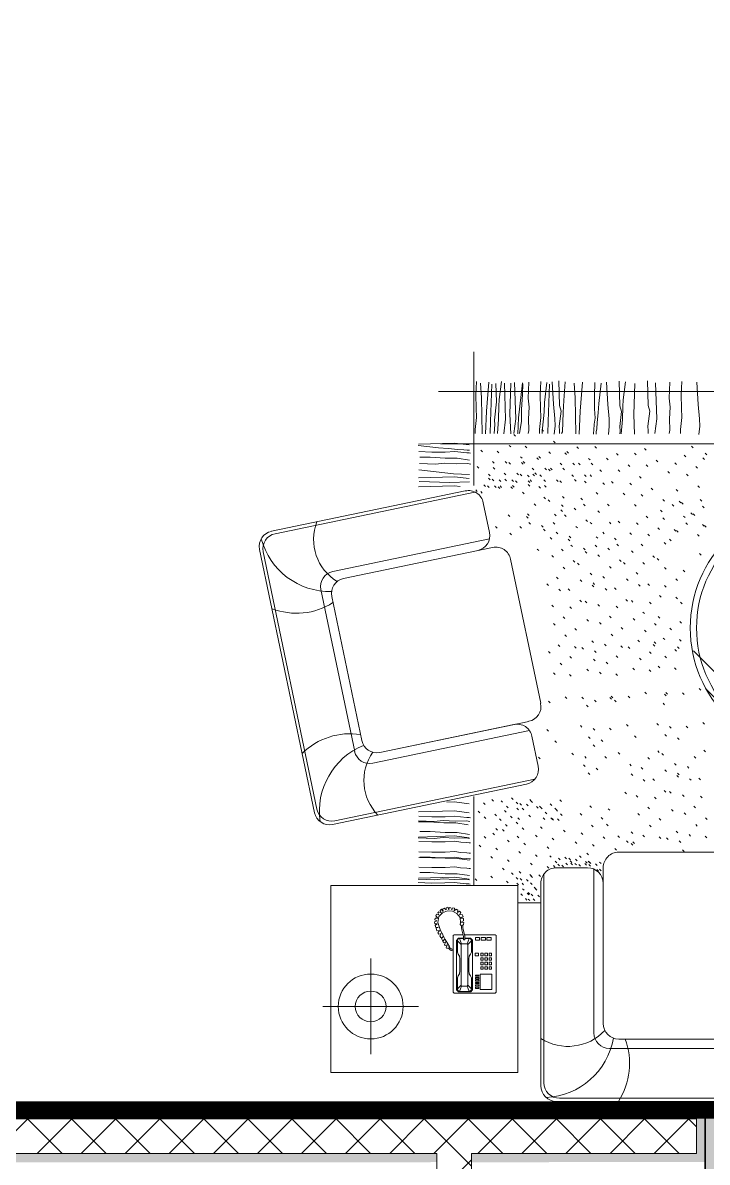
# Model space of a CAD drawing. Header units: metres. Extents: x -144 to 1000, y -717 to 29.
# Drawn here: x 747.38 to 749.357, y -557.414 to -554.123 of the extents above; entities that cross this region are included whole.
import ezdxf

# ---------------------------------------------------------------- set-up
doc = ezdxf.new("R2010")
doc.units = ezdxf.units.M
doc.linetypes.add('basculante modificado', pattern=[0.18, 0.1125, -0.0675])
doc.layers.get('0').update_dxf_attribs({"color": 1})
doc.layers.add('00-MEDICION', color=30, linetype='Continuous')
for name, color, linetype, lineweight in [('A-DETL', 1, 'Continuous', 9), ('A-WALL', 4, 'Continuous', 9), ('G-IMPT', 1, 'Continuous', 9), ('S-COLS', 7, 'Continuous', 9)]:
    doc.layers.add(name, color=color, linetype=linetype, lineweight=lineweight)
doc.layers.add('A-WALL-PATT', color=7, linetype='Continuous', lineweight=35, true_color=0x9c9c9c)

# ---------------------------------------------------------------- blocks, each defined once
blk = doc.blocks.new('JUEGO DE SALA 3 - SALA 3_dwg-332581-Nivel 13')
at = {"layer": 'G-IMPT'}
for p, q in [((-2243.0396, 508.0171), (-2243.0404, 507.6313)), ((-2244.3372, 507.9053), (-2242.9374, 507.9023)), ((-2243.2362, 507.7932), (-2243.241, 507.7884)), ((-2243.1551, 507.7787), (-2243.1599, 507.7739)), ((-2243.6682, 507.7461), (-2243.673, 507.7413)), ((-2243.5331, 507.7394), (-2243.5378, 507.7347)), ((-2243.3898, 507.7443), (-2243.3946, 507.7395)), ((-2243.3374, 507.7438), (-2243.3421, 507.739)), ((-2243.2697, 507.7599), (-2243.2744, 507.7551)), ((-2243.1886, 507.7454), (-2243.1933, 507.7406)), ((-2243.1424, 507.7474), (-2243.1464, 507.7434)), ((-2243.708, 507.726), (-2243.7128, 507.7213)), ((-2243.7017, 507.7128), (-2243.7065, 507.708)), ((-2243.6476, 507.7206), (-2243.6524, 507.7158)), ((-2243.5665, 507.7061), (-2243.5713, 507.7013)), ((-2243.5044, 507.7255), (-2243.5092, 507.7207)), ((-2243.4519, 507.725), (-2243.4567, 507.7202)), ((-2243.4233, 507.711), (-2243.4281, 507.7062)), ((-2243.3708, 507.7105), (-2243.3756, 507.7057)), ((-2243.3087, 507.7298), (-2243.3135, 507.7251)), ((-2243.3031, 507.7265), (-2243.3079, 507.7218)), ((-2243.2562, 507.7293), (-2243.261, 507.7245)), ((-2243.2276, 507.7153), (-2243.2324, 507.7106)), ((-2243.222, 507.712), (-2243.2268, 507.7073)), ((-2243.1751, 507.7148), (-2243.1799, 507.7101)), ((-2243.1074, 507.7309), (-2243.1122, 507.7261)), ((-2243.0605, 507.7337), (-2243.0653, 507.7289)), ((-2243.6811, 507.6873), (-2243.6859, 507.6825)), ((-2243.6206, 507.6983), (-2243.6253, 507.6935)), ((-2243.6, 507.6728), (-2243.6048, 507.668)), ((-2243.5379, 507.6921), (-2243.5427, 507.6874)), ((-2243.4854, 507.6916), (-2243.4902, 507.6869)), ((-2243.4568, 507.6776), (-2243.4616, 507.6729)), ((-2243.4043, 507.6771), (-2243.4091, 507.6724)), ((-2243.3786, 507.6969), (-2243.3834, 507.6921)), ((-2243.3422, 507.6965), (-2243.347, 507.6917)), ((-2243.3261, 507.6964), (-2243.3309, 507.6916)), ((-2243.2975, 507.6824), (-2243.3023, 507.6776)), ((-2243.2897, 507.696), (-2243.2945, 507.6912)), ((-2243.2611, 507.682), (-2243.2659, 507.6772)), ((-2243.2555, 507.6787), (-2243.2603, 507.6739)), ((-2243.245, 507.6819), (-2243.2498, 507.6771)), ((-2243.2086, 507.6815), (-2243.2134, 507.6767)), ((-2243.1829, 507.7012), (-2243.1877, 507.6965)), ((-2243.1774, 507.698), (-2243.1821, 507.6932)), ((-2243.1409, 507.6975), (-2243.1457, 507.6928)), ((-2243.1304, 507.7007), (-2243.1352, 507.696)), ((-2243.0962, 507.6835), (-2243.101, 507.6787)), ((-2243.094, 507.7003), (-2243.0988, 507.6956)), ((-2243.0493, 507.6862), (-2243.0541, 507.6815)), ((-2243.654, 507.6649), (-2243.6588, 507.6602)), ((-2243.5189, 507.6583), (-2243.5237, 507.6535)), ((-2243.4905, 507.6392), (-2243.4953, 507.6345)), ((-2243.4378, 507.6438), (-2243.4426, 507.639)), ((-2243.4125, 507.6403), (-2243.4173, 507.6355)), ((-2243.3757, 507.6631), (-2243.3804, 507.6584)), ((-2243.3598, 507.6448), (-2243.3646, 507.6401)), ((-2243.3596, 507.663), (-2243.3644, 507.6583)), ((-2243.331, 507.6491), (-2243.3358, 507.6443)), ((-2243.3232, 507.6626), (-2243.328, 507.6579)), ((-2243.289, 507.6454), (-2243.2938, 507.6406)), ((-2243.2785, 507.6486), (-2243.2833, 507.6438)), ((-2243.2421, 507.6481), (-2243.2469, 507.6434)), ((-2243.2311, 507.6623), (-2243.2359, 507.6575)), ((-2243.2164, 507.6679), (-2243.2212, 507.6631)), ((-2243.2108, 507.6646), (-2243.2156, 507.6599)), ((-2243.2025, 507.6483), (-2243.2072, 507.6435)), ((-2243.1969, 507.645), (-2243.2017, 507.6402)), ((-2243.1947, 507.6619), (-2243.1995, 507.6571)), ((-2243.1744, 507.6642), (-2243.1792, 507.6594)), ((-2243.1639, 507.6674), (-2243.1687, 507.6626)), ((-2243.1605, 507.6446), (-2243.1653, 507.6398)), ((-2243.15, 507.6478), (-2243.1548, 507.643)), ((-2243.1297, 507.6501), (-2243.1345, 507.6454)), ((-2243.1275, 507.667), (-2243.1323, 507.6622)), ((-2243.1136, 507.6474), (-2243.1184, 507.6426)), ((-2243.0933, 507.6497), (-2243.0981, 507.6449)), ((-2243.0828, 507.6529), (-2243.0876, 507.6481)), ((-2243.0823, 507.6639), (-2243.0871, 507.6591)), ((-2243.6875, 507.6316), (-2243.6923, 507.6268)), ((-2243.6244, 507.6211), (-2243.6292, 507.6163)), ((-2243.5524, 507.6249), (-2243.5572, 507.6202)), ((-2243.524, 507.6059), (-2243.5288, 507.6011)), ((-2243.4713, 507.6104), (-2243.4761, 507.6057)), ((-2243.3933, 507.6115), (-2243.3981, 507.6067)), ((-2243.2443, 507.6313), (-2243.2491, 507.6265)), ((-2243.2282, 507.6285), (-2243.2329, 507.6238)), ((-2243.1974, 507.6341), (-2243.2022, 507.6293)), ((-2243.1808, 507.6122), (-2243.1856, 507.6075)), ((-2243.1523, 507.6313), (-2243.1571, 507.6265)), ((-2243.1468, 507.628), (-2243.1515, 507.6232)), ((-2243.1158, 507.6305), (-2243.1206, 507.6258)), ((-2243.1103, 507.6276), (-2243.1151, 507.6228)), ((-2243.0999, 507.6308), (-2243.1046, 507.626)), ((-2243.0794, 507.6301), (-2243.0842, 507.6253)), ((-2243.0689, 507.6333), (-2243.0737, 507.6285)), ((-2243.0601, 507.6137), (-2243.0648, 507.609)), ((-2243.0457, 507.6188), (-2243.0503, 507.6142)), ((-2242.4664, 507.4909), (-2243.0431, 507.6124)), ((-2242.456, 507.4977), (-2243.0155, 507.6156)), ((-2243.7005, 507.5728), (-2243.7052, 507.568)), ((-2243.6938, 507.5924), (-2243.6986, 507.5876)), ((-2243.6399, 507.5838), (-2243.6447, 507.579)), ((-2243.6335, 507.5869), (-2243.6383, 507.5822)), ((-2243.6127, 507.5779), (-2243.6175, 507.5731)), ((-2243.5859, 507.5916), (-2243.5907, 507.5868)), ((-2243.5048, 507.5771), (-2243.5095, 507.5723)), ((-2243.4268, 507.5781), (-2243.4315, 507.5734)), ((-2243.3566, 507.5782), (-2243.3614, 507.5734)), ((-2243.3494, 507.5952), (-2243.3542, 507.5905)), ((-2243.2967, 507.5998), (-2243.3015, 507.595)), ((-2243.2933, 507.5756), (-2243.2981, 507.5708)), ((-2243.2551, 507.5905), (-2243.2599, 507.5857)), ((-2243.2427, 507.5979), (-2243.2474, 507.5932)), ((-2243.2143, 507.5789), (-2243.219, 507.5741)), ((-2243.0676, 507.5816), (-2243.0857, 507.4955)), ((-2243.6734, 507.5504), (-2243.6782, 507.5457)), ((-2243.667, 507.5536), (-2243.6718, 507.5488)), ((-2243.6462, 507.5445), (-2243.651, 507.5398)), ((-2243.5859, 507.5391), (-2243.5907, 507.5343)), ((-2243.5796, 507.5612), (-2243.5844, 507.5565)), ((-2243.5382, 507.5438), (-2243.543, 507.539)), ((-2243.3984, 507.5591), (-2243.4031, 507.5543)), ((-2243.3302, 507.5664), (-2243.335, 507.5617)), ((-2243.3018, 507.5474), (-2243.3066, 507.5426)), ((-2243.2916, 507.5618), (-2243.2964, 507.5571)), ((-2243.273, 507.5491), (-2243.2778, 507.5443)), ((-2243.195, 507.5501), (-2243.1998, 507.5453)), ((-2243.1923, 507.5419), (-2243.1971, 507.5372)), ((-2243.1396, 507.5465), (-2243.1444, 507.5417)), ((-2243.7069, 507.5171), (-2243.7116, 507.5123)), ((-2243.7005, 507.5202), (-2243.7053, 507.5155)), ((-2243.6528, 507.5249), (-2243.6576, 507.5202)), ((-2243.6194, 507.5058), (-2243.6241, 507.501)), ((-2243.5717, 507.5104), (-2243.5765, 507.5057)), ((-2243.5098, 507.5247), (-2243.5146, 507.52)), ((-2243.4571, 507.5293), (-2243.4619, 507.5245)), ((-2243.4318, 507.5258), (-2243.4366, 507.521)), ((-2243.3761, 507.5256), (-2243.3808, 507.5209)), ((-2243.3637, 507.5331), (-2243.3684, 507.5283)), ((-2243.3352, 507.514), (-2243.34, 507.5093)), ((-2243.2697, 507.5249), (-2243.2745, 507.5201)), ((-2243.2413, 507.5058), (-2243.2461, 507.5011)), ((-2243.2363, 507.5158), (-2243.2411, 507.511)), ((-2243.1995, 507.5249), (-2243.2043, 507.5201)), ((-2243.1731, 507.5131), (-2243.1779, 507.5084)), ((-2243.1029, 507.5132), (-2243.1077, 507.5084)), ((-2243.6863, 507.4916), (-2243.6911, 507.4868)), ((-2243.6258, 507.5026), (-2243.6305, 507.4978)), ((-2243.6052, 507.4771), (-2243.61, 507.4723)), ((-2243.5433, 507.4914), (-2243.5481, 507.4866)), ((-2243.4906, 507.4959), (-2243.4954, 507.4912)), ((-2243.4467, 507.4797), (-2243.4515, 507.4749)), ((-2243.4126, 507.497), (-2243.4174, 507.4922)), ((-2243.394, 507.4842), (-2243.3988, 507.4795)), ((-2243.316, 507.4853), (-2243.3208, 507.4805)), ((-2243.3133, 507.4771), (-2243.3181, 507.4723)), ((-2243.2781, 507.4967), (-2243.2829, 507.4919)), ((-2243.2606, 507.4816), (-2243.2654, 507.4769)), ((-2243.1447, 507.4941), (-2243.1495, 507.4893)), ((-2242.6331, 507.3822), (-2243.0858, 507.4776)), ((-2243.5904, 507.4682), (-2243.5952, 507.4634)), ((-2243.5241, 507.4626), (-2243.5289, 507.4578)), ((-2243.4957, 507.4436), (-2243.5005, 507.4388)), ((-2243.4539, 507.4626), (-2243.4587, 507.4579)), ((-2243.4275, 507.4509), (-2243.4323, 507.4461)), ((-2243.3907, 507.46), (-2243.3955, 507.4552)), ((-2243.3623, 507.441), (-2243.3671, 507.4362)), ((-2243.3573, 507.4509), (-2243.3621, 507.4462)), ((-2243.3205, 507.46), (-2243.3253, 507.4553)), ((-2243.2941, 507.4483), (-2243.2989, 507.4435)), ((-2243.2239, 507.4483), (-2243.2287, 507.4436)), ((-2243.0948, 507.4525), (-2242.6644, 507.3618)), ((-2242.589, 506.6958), (-2242.4324, 507.4388)), ((-2242.422, 507.4456), (-2242.5822, 506.6853)), ((-2243.6927, 507.4359), (-2243.6975, 507.4312)), ((-2243.57, 507.4218), (-2243.5748, 507.417)), ((-2243.5576, 507.4293), (-2243.5624, 507.4245)), ((-2243.5292, 507.4102), (-2243.534, 507.4055)), ((-2243.4734, 507.4101), (-2243.4782, 507.4053)), ((-2243.461, 507.4175), (-2243.4658, 507.4128)), ((-2243.3991, 507.4318), (-2243.4039, 507.4271)), ((-2243.34, 507.4075), (-2243.3448, 507.4027)), ((-2243.3276, 507.415), (-2243.3324, 507.4102)), ((-2243.2657, 507.4293), (-2243.2705, 507.4245)), ((-2243.1469, 507.4185), (-2243.2346, 507.0026)), ((-2243.6451, 507.3881), (-2243.6499, 507.3833)), ((-2243.5911, 507.3959), (-2243.5958, 507.3912)), ((-2243.51, 507.3814), (-2243.5147, 507.3767)), ((-2243.4326, 507.3985), (-2243.4374, 507.3937)), ((-2243.3765, 507.3788), (-2243.3813, 507.3741)), ((-2243.2992, 507.3959), (-2243.304, 507.3911)), ((-2243.6245, 507.3626), (-2243.6293, 507.3578)), ((-2243.5911, 507.3434), (-2243.5959, 507.3387)), ((-2243.5434, 507.3481), (-2243.5482, 507.3433)), ((-2243.5163, 507.3466), (-2243.521, 507.3419)), ((-2243.4815, 507.3624), (-2243.4863, 507.3576)), ((-2243.4134, 507.3697), (-2243.4182, 507.3649)), ((-2243.385, 507.3507), (-2243.3897, 507.3459)), ((-2243.3828, 507.3441), (-2243.3876, 507.3393)), ((-2243.3481, 507.3598), (-2243.3529, 507.355)), ((-2243.28, 507.3671), (-2243.2847, 507.3624)), ((-2243.2516, 507.3481), (-2243.2563, 507.3433)), ((-2243.6246, 507.3101), (-2243.6293, 507.3053)), ((-2243.5769, 507.3147), (-2243.5817, 507.31)), ((-2243.4469, 507.3364), (-2243.4516, 507.3316)), ((-2243.4197, 507.3349), (-2243.4245, 507.3302)), ((-2243.3134, 507.3338), (-2243.3182, 507.329)), ((-2243.2863, 507.3323), (-2243.291, 507.3276)), ((-2242.6977, 506.8625), (-2242.5992, 507.3301)), ((-2243.6379, 507.296), (-2243.6426, 507.2912)), ((-2243.5485, 507.2957), (-2243.5533, 507.2909)), ((-2243.4958, 507.3003), (-2243.5006, 507.2955)), ((-2243.4803, 507.303), (-2243.4851, 507.2983)), ((-2243.4519, 507.284), (-2243.4567, 507.2792)), ((-2243.3992, 507.2885), (-2243.404, 507.2838)), ((-2243.3624, 507.2977), (-2243.3672, 507.2929)), ((-2243.3469, 507.3004), (-2243.3517, 507.2957)), ((-2243.3185, 507.2814), (-2243.3233, 507.2766)), ((-2243.2658, 507.286), (-2243.2706, 507.2812)), ((-2243.5738, 507.2542), (-2243.5786, 507.2494)), ((-2243.5293, 507.2669), (-2243.5341, 507.2622)), ((-2243.5009, 507.2479), (-2243.5057, 507.2431)), ((-2243.4327, 507.2552), (-2243.4375, 507.2504)), ((-2243.3675, 507.2453), (-2243.3723, 507.2405)), ((-2243.2993, 507.2526), (-2243.3041, 507.2479)), ((-2243.6357, 507.2399), (-2243.6405, 507.2351)), ((-2243.6073, 507.2208), (-2243.6121, 507.2161)), ((-2243.5628, 507.2336), (-2243.5676, 507.2288)), ((-2243.5344, 507.2145), (-2243.5392, 507.2098)), ((-2243.4662, 507.2219), (-2243.471, 507.2171)), ((-2243.4043, 507.2362), (-2243.4091, 507.2314)), ((-2243.3328, 507.2193), (-2243.3376, 507.2145)), ((-2243.2709, 507.2336), (-2243.2757, 507.2288)), ((-2243.6351, 507.1874), (-2243.6399, 507.1826)), ((-2243.588, 507.192), (-2243.5928, 507.1873)), ((-2243.5622, 507.1811), (-2243.567, 507.1763)), ((-2243.5151, 507.1857), (-2243.5199, 507.181)), ((-2243.4378, 507.2028), (-2243.4426, 507.1981)), ((-2243.3817, 507.1832), (-2243.3865, 507.1784)), ((-2243.3044, 507.2002), (-2243.3092, 507.1955)), ((-2243.6752, 507.1549), (-2243.9682, 506.8631)), ((-2243.6297, 507.1669), (-2243.6345, 507.1621)), ((-2243.6215, 507.1587), (-2243.6263, 507.1539)), ((-2243.5596, 507.173), (-2243.5644, 507.1682)), ((-2243.5486, 507.1524), (-2243.5534, 507.1476)), ((-2243.4867, 507.1667), (-2243.4915, 507.1619)), ((-2243.4656, 507.1694), (-2243.4704, 507.1646)), ((-2243.4186, 507.174), (-2243.4233, 507.1693)), ((-2243.3902, 507.155), (-2243.3949, 507.1502)), ((-2243.3533, 507.1641), (-2243.3581, 507.1594)), ((-2243.3322, 507.1668), (-2243.337, 507.162)), ((-2243.2852, 507.1714), (-2243.2899, 507.1667)), ((-2243.2568, 507.1524), (-2243.2615, 507.1476)), ((-2243.5931, 507.1396), (-2243.5979, 507.1349)), ((-2243.5739, 507.1109), (-2243.5787, 507.1061)), ((-2243.5202, 507.1334), (-2243.525, 507.1286)), ((-2243.452, 507.1407), (-2243.4568, 507.1359)), ((-2243.4236, 507.1216), (-2243.4284, 507.1169)), ((-2243.3868, 507.1308), (-2243.3916, 507.126)), ((-2243.3186, 507.1381), (-2243.3234, 507.1333)), ((-2243.2902, 507.1191), (-2243.295, 507.1143)), ((-2243.621, 507.1062), (-2243.6257, 507.1014)), ((-2243.5481, 507.0999), (-2243.5528, 507.0952)), ((-2243.501, 507.1046), (-2243.5058, 507.0998)), ((-2243.4515, 507.0882), (-2243.4563, 507.0834)), ((-2243.4044, 507.0929), (-2243.4092, 507.0881)), ((-2243.3676, 507.102), (-2243.3724, 507.0972)), ((-2243.3181, 507.0856), (-2243.3229, 507.0809)), ((-2243.271, 507.0903), (-2243.2758, 507.0855)), ((-2243.713, 507.0437), (-2243.8537, 506.9036)), ((-2243.6925, 507.0463), (-2243.6973, 507.0416)), ((-2243.6445, 507.0339), (-2243.6493, 507.0292)), ((-2243.596, 507.0346), (-2243.6007, 507.0299)), ((-2243.592, 507.0299), (-2243.5968, 507.0252)), ((-2243.5349, 507.0358), (-2243.5397, 507.0311)), ((-2243.4869, 507.0234), (-2243.4916, 507.0186)), ((-2243.4482, 507.012), (-2243.453, 507.0072)), ((-2243.4383, 507.0241), (-2243.4431, 507.0193)), ((-2243.4344, 507.0194), (-2243.4391, 507.0147)), ((-2243.3903, 507.0117), (-2243.3951, 507.0069)), ((-2243.3534, 507.0208), (-2243.3582, 507.0161)), ((-2243.3049, 507.0215), (-2243.3097, 507.0168)), ((-2243.5879, 507.0041), (-2243.5927, 506.9993)), ((-2243.3671, 506.9975), (-2243.3718, 506.9928)), ((-2243.2569, 507.0091), (-2243.2616, 507.0043)), ((-2243.7035, 506.9481), (-2243.7083, 506.9433)), ((-2243.5701, 506.9455), (-2243.5749, 506.9407)), ((-2243.6548, 506.9374), (-2243.6596, 506.9326)), ((-2243.6069, 506.9364), (-2243.6117, 506.9316)), ((-2243.5936, 506.9129), (-2243.5984, 506.9081)), ((-2243.4827, 506.9415), (-2243.4874, 506.9368)), ((-2243.434, 506.9308), (-2243.4388, 506.9261)), ((-2243.3861, 506.9298), (-2243.3909, 506.925)), ((-2243.3493, 506.9389), (-2243.354, 506.9342)), ((-2243.2527, 506.9272), (-2243.2575, 506.9225)), ((-2242.7498, 506.8286), (-2243.2024, 506.924)), ((-2243.1594, 506.9418), (-2243.1594, 506.9419)), ((-2243.6304, 506.9037), (-2243.6352, 506.899)), ((-2243.5062, 506.9089), (-2243.511, 506.9041)), ((-2243.4096, 506.8972), (-2243.4144, 506.8924)), ((-2243.3864, 506.883), (-2243.3912, 506.8782)), ((-2243.3728, 506.9063), (-2243.3776, 506.9015)), ((-2243.2762, 506.8946), (-2243.281, 506.8898)), ((-2243.2278, 506.8214), (-2243.2097, 506.9075)), ((-2243.7062, 506.8686), (-2243.711, 506.8638)), ((-2243.6778, 506.8495), (-2243.6826, 506.8447)), ((-2243.5852, 506.8585), (-2243.59, 506.8537)), ((-2243.5728, 506.866), (-2243.5776, 506.8612)), ((-2243.5444, 506.8469), (-2243.5492, 506.8422)), ((-2243.4586, 506.8611), (-2243.4633, 506.8563)), ((-2243.4199, 506.8497), (-2243.4247, 506.8449)), ((-2243.362, 506.8493), (-2243.3668, 506.8446)), ((-2243.3252, 506.8585), (-2243.3299, 506.8537)), ((-2243.2286, 506.8468), (-2243.2334, 506.842)), ((-2243.6586, 506.8207), (-2243.6633, 506.816)), ((-2243.6217, 506.8298), (-2243.6265, 506.8251)), ((-2243.5252, 506.8181), (-2243.5299, 506.8134)), ((-2243.492, 506.8277), (-2243.4968, 506.823)), ((-2243.3955, 506.816), (-2243.4002, 506.8112)), ((-2243.3586, 506.8251), (-2243.3634, 506.8204)), ((-2243.692, 506.7874), (-2243.6968, 506.7826)), ((-2243.6649, 506.7859), (-2243.6696, 506.7812)), ((-2243.6302, 506.8017), (-2243.6349, 506.7969)), ((-2243.628, 506.7951), (-2243.6328, 506.7903)), ((-2243.5933, 506.8108), (-2243.5981, 506.806)), ((-2243.5586, 506.7848), (-2243.5634, 506.78)), ((-2243.5315, 506.7833), (-2243.5362, 506.7786)), ((-2243.4968, 506.7991), (-2243.5015, 506.7943)), ((-2243.3722, 506.8018), (-2243.377, 506.7971)), ((-2242.6411, 506.6618), (-2243.2178, 506.7834)), ((-2243.6076, 506.7487), (-2243.6124, 506.7439)), ((-2243.5921, 506.7515), (-2243.5969, 506.7467)), ((-2242.6343, 506.6514), (-2243.1938, 506.7693)), ((-2243.6971, 506.735), (-2243.7019, 506.7302)), ((-2243.6444, 506.7395), (-2243.6492, 506.7348)), ((-2243.5637, 506.7324), (-2243.5685, 506.7276)), ((-2243.511, 506.737), (-2243.5158, 506.7322)), ((-2243.4779, 506.7465), (-2243.4827, 506.7418)), ((-2243.2903, 506.724), (-2243.2951, 506.7193)), ((-2243.2064, 506.7212), (-2243.2112, 506.7165)), ((-2243.2035, 506.7249), (-2243.2082, 506.7201)), ((-2243.1642, 506.7165), (-2243.169, 506.7118)), ((-2243.1508, 506.7295), (-2243.1556, 506.7248)), ((-2243.1211, 506.7208), (-2243.1248, 506.7172)), ((-2243.094, 506.7247), (-2243.0988, 506.72)), ((-2243.0697, 506.715), (-2243.0745, 506.7103)), ((-2243.0423, 506.7332), (-2243.0428, 506.4761)), ((-2243.6779, 506.7062), (-2243.6827, 506.7014)), ((-2243.6495, 506.6872), (-2243.6543, 506.6824)), ((-2243.6127, 506.6963), (-2243.6175, 506.6915)), ((-2243.5445, 506.7036), (-2243.5493, 506.6989)), ((-2243.5161, 506.6846), (-2243.5209, 506.6798)), ((-2243.4303, 506.6987), (-2243.4351, 506.694)), ((-2243.3769, 506.7068), (-2243.3817, 506.702)), ((-2243.3492, 506.6842), (-2243.3539, 506.6795)), ((-2243.293, 506.6831), (-2243.2978, 506.6783)), ((-2243.2796, 506.6961), (-2243.2843, 506.6913)), ((-2243.2758, 506.6998), (-2243.2806, 506.695)), ((-2243.2624, 506.7128), (-2243.2672, 506.708)), ((-2243.2479, 506.6886), (-2243.2527, 506.6838)), ((-2243.2346, 506.7031), (-2243.2394, 506.6983)), ((-2243.2316, 506.7052), (-2243.2364, 506.7004)), ((-2243.2235, 506.7045), (-2243.2283, 506.6998)), ((-2243.1946, 506.711), (-2243.1994, 506.7062)), ((-2243.1814, 506.6998), (-2243.1862, 506.6951)), ((-2243.1755, 506.7136), (-2243.1803, 506.7088)), ((-2243.1667, 506.6997), (-2243.1715, 506.695)), ((-2243.1363, 506.7053), (-2243.1411, 506.7005)), ((-2243.1311, 506.6929), (-2243.1359, 506.6882)), ((-2243.1032, 506.6817), (-2243.108, 506.6769)), ((-2243.0552, 506.6908), (-2243.06, 506.686)), ((-2243.7114, 506.6729), (-2243.7162, 506.6681)), ((-2243.683, 506.6538), (-2243.6878, 506.6491)), ((-2243.578, 506.6703), (-2243.5828, 506.6655)), ((-2243.5496, 506.6512), (-2243.5544, 506.6465)), ((-2243.4251, 506.654), (-2243.4299, 506.6492)), ((-2243.4104, 506.6735), (-2243.4152, 506.6687)), ((-2243.3826, 506.6509), (-2243.3874, 506.6461)), ((-2243.2842, 506.6692), (-2243.2889, 506.6644)), ((-2243.2681, 506.6697), (-2243.2728, 506.665)), ((-2243.2651, 506.6719), (-2243.2698, 506.6671)), ((-2243.2426, 506.672), (-2243.2474, 506.6672)), ((-2243.2014, 506.6795), (-2243.2062, 506.6747)), ((-2243.1698, 506.6719), (-2243.1746, 506.6672)), ((-2243.1646, 506.6596), (-2243.1694, 506.6548)), ((-2243.1483, 506.6762), (-2243.153, 506.6715)), ((-2243.1338, 506.652), (-2243.1385, 506.6472)), ((-2243.1166, 506.6687), (-2243.1214, 506.6639)), ((-2243.0724, 506.6741), (-2243.0771, 506.6693)), ((-2243.7108, 506.6204), (-2243.7156, 506.6156)), ((-2243.6638, 506.625), (-2243.6685, 506.6203)), ((-2243.6269, 506.6342), (-2243.6317, 506.6294)), ((-2243.5774, 506.6178), (-2243.5822, 506.613)), ((-2243.5303, 506.6225), (-2243.5351, 506.6177)), ((-2243.4972, 506.632), (-2243.502, 506.6273)), ((-2243.4586, 506.6206), (-2243.4633, 506.6159)), ((-2243.4161, 506.6175), (-2243.4209, 506.6128)), ((-2243.352, 506.6288), (-2243.3568, 506.624)), ((-2243.3015, 506.6364), (-2243.3063, 506.6316)), ((-2243.2349, 506.6461), (-2243.2397, 506.6414)), ((-2243.2204, 506.6219), (-2243.2252, 506.6171)), ((-2243.1817, 506.6429), (-2243.1865, 506.6381)), ((-2243.1672, 506.6187), (-2243.172, 506.6139)), ((-2243.1249, 506.6381), (-2243.1297, 506.6333)), ((-2243.1058, 506.6407), (-2243.1106, 506.636)), ((-2243.097, 506.6269), (-2243.1018, 506.6221)), ((-2243.0727, 506.6172), (-2243.0775, 506.6124)), ((-2243.6353, 506.606), (-2243.6401, 506.6012)), ((-2243.5985, 506.6151), (-2243.6033, 506.6104)), ((-2243.5019, 506.6034), (-2243.5067, 506.5986)), ((-2243.4968, 506.5984), (-2243.5016, 506.5937)), ((-2243.483, 506.6058), (-2243.4878, 506.6011)), ((-2243.4496, 506.5842), (-2243.4544, 506.5794)), ((-2243.3855, 506.5954), (-2243.3903, 506.5907)), ((-2243.335, 506.6031), (-2243.3398, 506.5983)), ((-2243.2684, 506.6128), (-2243.2732, 506.608)), ((-2243.2539, 506.5886), (-2243.2587, 506.5838)), ((-2243.1873, 506.5983), (-2243.1921, 506.5936)), ((-2243.1393, 506.6074), (-2243.1441, 506.6026)), ((-2243.1062, 506.5838), (-2243.111, 506.5791)), ((-2243.0582, 506.5929), (-2243.063, 506.5882)), ((-2243.884, 506.5742), (-2243.461, 506.5733)), ((-2243.6453, 506.5799), (-2243.6501, 506.5751)), ((-2243.3685, 506.5697), (-2243.3733, 506.565)), ((-2243.3474, 506.5627), (-2243.3522, 506.5579)), ((-2243.3357, 506.5525), (-2243.3405, 506.5477)), ((-2243.3166, 506.5551), (-2243.3214, 506.5503)), ((-2243.3053, 506.558), (-2243.3101, 506.5533)), ((-2243.2874, 506.5552), (-2243.2922, 506.5505)), ((-2243.2622, 506.5622), (-2243.2658, 506.5586)), ((-2243.2208, 506.565), (-2243.2256, 506.5602)), ((-2243.1728, 506.5741), (-2243.1776, 506.5693)), ((-2243.1397, 506.5505), (-2243.1445, 506.5457)), ((-2243.0917, 506.5596), (-2243.0965, 506.5548)), ((-2243.4057, 506.5446), (-2243.4105, 506.5399)), ((-2243.4054, 506.5237), (-2243.4102, 506.519)), ((-2243.3974, 506.523), (-2243.4022, 506.5183)), ((-2243.394, 506.5389), (-2243.3988, 506.5341)), ((-2243.3901, 506.0512), (-2243.3891, 506.5244)), ((-2243.3756, 506.5446), (-2243.3804, 506.5398)), ((-2243.3749, 506.537), (-2243.3796, 506.5323)), ((-2243.3726, 506.5467), (-2243.3774, 506.5419)), ((-2243.2811, 506.5279), (-2243.3711, 506.5281)), ((-2243.3646, 506.546), (-2243.3694, 506.5412)), ((-2243.3635, 506.54), (-2243.3683, 506.5352)), ((-2243.3457, 506.5372), (-2243.3504, 506.5324)), ((-2243.3346, 506.5406), (-2243.3394, 506.5359)), ((-2243.3224, 506.5413), (-2243.3272, 506.5366)), ((-2243.3208, 506.5481), (-2243.3256, 506.5433)), ((-2243.3078, 506.5412), (-2243.3126, 506.5364)), ((-2243.2966, 506.5357), (-2243.3014, 506.5309)), ((-2243.2853, 506.5386), (-2243.2901, 506.5338)), ((-2243.2774, 506.5468), (-2243.2821, 506.542)), ((-2243.2722, 506.5344), (-2243.2769, 506.5297)), ((-2243.2543, 506.5316), (-2243.259, 506.5269)), ((-2243.2063, 506.5407), (-2243.2111, 506.536)), ((-2243.1732, 506.5171), (-2243.1779, 506.5124)), ((-2243.1252, 506.5262), (-2243.13, 506.5215)), ((-2243.2464, 505.9068), (-2243.2451, 506.5098)), ((-2243.2306, 506.5074), (-2243.2354, 506.5026)), ((-2243.2068, 506.5042), (-2243.2116, 506.4994)), ((-2243.2039, 506.5079), (-2243.2087, 506.5031)), ((-2243.1951, 506.494), (-2243.1999, 506.4892)), ((-2243.176, 506.4966), (-2243.1808, 506.4918)), ((-2243.1647, 506.4995), (-2243.1695, 506.4948)), ((-2243.1513, 506.5125), (-2243.1561, 506.5078)), ((-2243.1368, 506.4883), (-2243.1416, 506.4835)), ((-2243.092, 506.5026), (-2243.0968, 506.4979)), ((-2243.0469, 506.495), (-2243.0517, 506.4902)), ((-2243.2374, 505.8978), (-2243.2362, 506.4828)), ((-2243.2203, 506.4679), (-2243.225, 506.4631)), ((-2243.2174, 506.4715), (-2243.2221, 506.4667)), ((-2243.2083, 506.4512), (-2243.213, 506.4464)), ((-2243.2066, 506.4838), (-2243.2114, 506.479)), ((-2243.2, 506.4566), (-2243.2048, 506.4518)), ((-2243.1969, 506.4541), (-2243.2017, 506.4494)), ((-2243.1835, 506.4671), (-2243.1883, 506.4624)), ((-2243.1818, 506.4828), (-2243.1866, 506.4781)), ((-2243.1781, 506.452), (-2243.1829, 506.4472)), ((-2243.1672, 506.4827), (-2243.172, 506.4779)), ((-2243.2363, 506.426), (-2243.1698, 506.4259)), ((-2243.2273, 506.4486), (-2243.2321, 506.4438)), ((-2243.2141, 506.4374), (-2243.2189, 506.4327)), ((-2243.1994, 506.4373), (-2243.2042, 506.4326)), ((-2243.1915, 506.439), (-2243.1963, 506.4342)), ((-2243.0131, 506.323), (-2243.0015, 506.3229)), ((-2242.7459, 505.9879), (-2242.7453, 506.2642)), ((-2243.0303, 506.17), (-2243.0019, 506.17)), ((-2242.9959, 506.1771), (-2243.0066, 506.1878)), ((-2242.8837, 506.1263), (-2242.6075, 506.1257)), ((-2244.9292, 506.0094), (-2243.4352, 506.0062)), ((-2245.0735, 505.8658), (-2243.2915, 505.8619)), ((-2245.0825, 505.8568), (-2243.2825, 505.8529))]:
    blk.add_line(p, q, dxfattribs=at)
at = {"layer": 'G-IMPT', "flags": 128}
for points in [[(-2243.6402, 507.9326), (-2243.6386, 507.8949), (-2243.6391, 507.8563), (-2243.6409, 507.8288), (-2243.6384, 507.8119), (-2243.6372, 507.7941), (-2243.6367, 507.7869), (-2243.6363, 507.783)], [(-2243.5411, 507.9347), (-2243.543, 507.8636), (-2243.5477, 507.8475), (-2243.5427, 507.8038), (-2243.5436, 507.7907), (-2243.5432, 507.7827)], [(-2243.4597, 507.9335), (-2243.4616, 507.8624), (-2243.4663, 507.8463), (-2243.4613, 507.8026), (-2243.4621, 507.7895), (-2243.4617, 507.7815)], [(-2243.2851, 507.9342), (-2243.2869, 507.863), (-2243.2916, 507.8469), (-2243.2866, 507.8033), (-2243.2875, 507.7902), (-2243.2871, 507.7821)], [(-2243.1194, 507.9323), (-2243.1127, 507.8802), (-2243.1123, 507.8603), (-2243.1111, 507.8234), (-2243.1078, 507.7815)], [(-2243.6835, 507.931), (-2243.6875, 507.8671), (-2243.6914, 507.8252), (-2243.6923, 507.8044), (-2243.6898, 507.7798)], [(-2243.6055, 507.9308), (-2243.6039, 507.8846), (-2243.6065, 507.8588), (-2243.6049, 507.8249), (-2243.6058, 507.7919), (-2243.6042, 507.7826)], [(-2243.5647, 507.9294), (-2243.5679, 507.8253), (-2243.5625, 507.7829)], [(-2243.5047, 507.9266), (-2243.5015, 507.8376), (-2243.5042, 507.7809)], [(-2243.4772, 507.932), (-2243.4706, 507.8799), (-2243.4702, 507.86), (-2243.469, 507.8232), (-2243.4657, 507.7812)], [(-2243.4224, 507.9305), (-2243.4263, 507.8665), (-2243.4302, 507.8246), (-2243.4311, 507.8038), (-2243.4286, 507.7793)], [(-2243.4071, 507.9279), (-2243.4005, 507.8694), (-2243.3988, 507.8415), (-2243.3959, 507.8139), (-2243.3947, 507.7957), (-2243.3935, 507.7868), (-2243.3935, 507.78)], [(-2243.3893, 507.93), (-2243.3877, 507.8923), (-2243.3882, 507.8537), (-2243.39, 507.8262), (-2243.3875, 507.8093), (-2243.3863, 507.7915), (-2243.3858, 507.7843), (-2243.3854, 507.7805)], [(-2243.353, 507.9303), (-2243.3468, 507.8464), (-2243.3444, 507.7807)], [(-2243.3293, 507.9277), (-2243.3319, 507.8851), (-2243.3342, 507.7813)], [(-2243.3029, 507.9312), (-2243.3, 507.8774), (-2243.2976, 507.8427), (-2243.296, 507.7872), (-2243.2935, 507.7817)], [(-2243.2661, 507.9312), (-2243.27, 507.8672), (-2243.2739, 507.8253), (-2243.2748, 507.8045), (-2243.2723, 507.78)], [(-2243.2585, 507.9241), (-2243.2545, 507.8165), (-2243.2533, 507.7822)], [(-2243.2508, 507.9296), (-2243.2442, 507.8711), (-2243.2425, 507.8432), (-2243.2396, 507.8157), (-2243.2384, 507.7974), (-2243.2372, 507.7885), (-2243.2372, 507.7818)], [(-2243.233, 507.9317), (-2243.2314, 507.894), (-2243.2319, 507.8555), (-2243.2337, 507.8279), (-2243.2312, 507.811), (-2243.2299, 507.7932), (-2243.2295, 507.786), (-2243.2291, 507.7822)], [(-2243.1983, 507.9299), (-2243.1967, 507.8838), (-2243.1993, 507.8579), (-2243.1977, 507.824), (-2243.1986, 507.791), (-2243.197, 507.7817)], [(-2243.1807, 507.9248), (-2243.1804, 507.8947), (-2243.1775, 507.8515), (-2243.1772, 507.8172), (-2243.1722, 507.7816)], [(-2243.1799, 507.9282), (-2243.1687, 507.8274), (-2243.1671, 507.7812)], [(-2243.1575, 507.9286), (-2243.1607, 507.8244), (-2243.1552, 507.782)], [(-2243.1469, 507.9269), (-2243.1437, 507.8379), (-2243.1464, 507.7812)], [(-2243.1284, 507.9275), (-2243.1316, 507.8233), (-2243.1262, 507.7809)], [(-2243.1029, 507.9263), (-2243.1047, 507.8734), (-2243.0993, 507.8204), (-2243.1002, 507.8077), (-2243.099, 507.7815)], [(-2243.0919, 507.9238), (-2243.0879, 507.8162), (-2243.0867, 507.7819)], [(-2243.0826, 507.9297), (-2243.0764, 507.8458), (-2243.074, 507.7802)], [(-2243.0588, 507.9271), (-2243.0614, 507.8845), (-2243.0637, 507.7807)], [(-2243.0472, 507.9313), (-2243.0456, 507.8936), (-2243.0461, 507.8551), (-2243.0478, 507.8275), (-2243.0453, 507.8106), (-2243.0441, 507.7928), (-2243.0437, 507.7856), (-2243.0433, 507.7818)], [(-2245.2681, 506.4258), (-2245.2652, 507.7566), (-2242.9438, 507.7516)], [(-2242.8794, 507.7468), (-2242.9378, 507.7401), (-2242.9658, 507.7385), (-2242.9933, 507.7356), (-2243.0115, 507.7343), (-2243.0204, 507.7331), (-2243.0272, 507.7331)], [(-2242.8802, 507.7507), (-2242.9844, 507.7538), (-2243.0268, 507.7484)], [(-2242.8813, 507.729), (-2242.919, 507.7274), (-2242.9575, 507.7279), (-2242.985, 507.7296), (-2243.002, 507.7271), (-2243.0198, 507.7259), (-2243.027, 507.7255), (-2243.0308, 507.7251)], [(-2242.8841, 507.7133), (-2242.9142, 507.713), (-2242.9574, 507.7101), (-2242.9917, 507.7098), (-2243.0273, 507.7048)], [(-2242.883, 507.6943), (-2242.9292, 507.6927), (-2242.955, 507.6953), (-2242.9889, 507.6937), (-2243.022, 507.6946), (-2243.0313, 507.6929)], [(-2242.8808, 507.6758), (-2242.9816, 507.6646), (-2243.0278, 507.663)], [(-2242.8821, 507.6428), (-2242.9711, 507.6396), (-2243.0278, 507.6423)], [(-2242.8804, 507.6534), (-2242.9846, 507.6566), (-2243.027, 507.6512)], [(-2242.8805, 507.6275), (-2242.9847, 507.6307), (-2243.0005, 507.6287)], [(-2243.1576, 506.9415), (-2242.7702, 506.8598), (-2243.2006, 506.9505)], [(-2242.9641, 506.7167), (-2242.9866, 506.7174), (-2243.029, 506.712)], [(-2242.8825, 506.6883), (-2242.9867, 506.6915), (-2243.029, 506.6861)], [(-2242.8835, 506.6757), (-2242.9212, 506.6741), (-2242.9598, 506.6746), (-2242.9873, 506.6763), (-2243.0042, 506.6738), (-2243.022, 506.6726), (-2243.0292, 506.6722), (-2243.033, 506.6718)], [(-2242.8821, 506.6625), (-2242.9282, 506.6609), (-2242.9541, 506.6635), (-2242.9879, 506.6618), (-2243.021, 506.6628), (-2243.0303, 506.6611)], [(-2242.8824, 506.66), (-2242.9125, 506.6597), (-2242.9557, 506.6568), (-2242.99, 506.6565), (-2243.0256, 506.6515)], [(-2242.8864, 506.6321), (-2242.9165, 506.6318), (-2242.9597, 506.6289), (-2242.994, 506.6286), (-2243.0296, 506.6236)], [(-2242.8826, 506.6157), (-2242.9868, 506.6189), (-2243.0292, 506.6135)], [(-2242.8837, 506.6031), (-2242.9214, 506.6014), (-2242.9599, 506.6019), (-2242.9874, 506.6037), (-2243.0044, 506.6012), (-2243.0222, 506.6), (-2243.0294, 506.5996), (-2243.0332, 506.5991)], [(-2242.8814, 506.6131), (-2242.9275, 506.6115), (-2242.9534, 506.6141), (-2242.9873, 506.6125), (-2243.0203, 506.6134), (-2243.0296, 506.6117)], [(-2242.8837, 506.5733), (-2242.9214, 506.5717), (-2242.96, 506.5722), (-2242.9875, 506.574), (-2243.0044, 506.5715), (-2243.0222, 506.5702), (-2243.0294, 506.5698), (-2243.0333, 506.5694)], [(-2242.8838, 506.5568), (-2242.9215, 506.5552), (-2242.96, 506.5557), (-2242.9875, 506.5575), (-2243.0045, 506.555), (-2243.0223, 506.5537), (-2243.0295, 506.5533), (-2243.0333, 506.5529)], [(-2242.8866, 506.5577), (-2242.9166, 506.5573), (-2242.9599, 506.5544), (-2242.9942, 506.5541), (-2243.0297, 506.5491)], [(-2243.4162, 506.4832), (-2243.4171, 506.0782), (-2243.4161, 506.5282)], [(-2242.8838, 506.5289), (-2242.9215, 506.5273), (-2242.9601, 506.5278), (-2242.9876, 506.5296), (-2243.0045, 506.5271), (-2243.0223, 506.5258), (-2243.0295, 506.5254), (-2243.0333, 506.525)], [(-2242.8823, 506.4842), (-2242.92, 506.4825), (-2242.9586, 506.4831), (-2242.9861, 506.4848), (-2243.003, 506.4823), (-2243.0208, 506.4811), (-2243.028, 506.4807), (-2243.0319, 506.4802)], [(-2242.8816, 506.4942), (-2242.9278, 506.4926), (-2242.9536, 506.4952), (-2242.9875, 506.4936), (-2243.0205, 506.4945), (-2243.0299, 506.4928)], [(-2242.8867, 506.5133), (-2242.9167, 506.5129), (-2242.9599, 506.51), (-2242.9943, 506.5097), (-2243.0298, 506.5047)], [(-2242.8829, 506.4968), (-2242.9871, 506.5), (-2243.0294, 506.4946)], [(-2243.0168, 506.3297), (-2243.0139, 506.3417), (-2243.011, 506.3529), (-2243.0112, 506.3592), (-2243.0105, 506.3606), (-2243.0131, 506.3633), (-2243.0136, 506.369), (-2243.0066, 506.3702), (-2243.0133, 506.3743), (-2243.0128, 506.3808), (-2243.0051, 506.3815), (-2243.0119, 506.3868), (-2243.0087, 506.3923), (-2243.0015, 506.3909), (-2243.0049, 506.3976), (-2243.0013, 506.4019)], [(-2242.9838, 506.2909), (-2242.9794, 506.2919), (-2242.9768, 506.2938), (-2242.9736, 506.2959), (-2242.9722, 506.2974), (-2242.9698, 506.2974), (-2242.9727, 506.2998), (-2242.9683, 506.307), (-2242.9606, 506.3199), (-2242.9556, 506.3298), (-2242.9539, 506.3302), (-2242.9546, 506.3322), (-2242.9469, 506.3461), (-2242.9389, 506.3686), (-2242.9422, 506.3867), (-2242.9528, 506.397), (-2242.9667, 506.403), (-2242.9811, 506.4019), (-2242.9938, 506.3952), (-2243.003, 506.3837), (-2243.0042, 506.3685), (-2243.0033, 506.363)], [(-2243.0013, 506.4019), (-2242.9958, 506.3978), (-2242.9967, 506.4043), (-2242.9921, 506.4072), (-2242.9864, 506.4024)], [(-2242.9864, 506.4024), (-2242.9871, 506.4103), (-2242.982, 506.4117), (-2242.9789, 506.4052)], [(-2242.9789, 506.4052), (-2242.976, 506.4117), (-2242.972, 506.4122), (-2242.9703, 506.4052)], [(-2242.9703, 506.4052), (-2242.9676, 506.4129), (-2242.9631, 506.4117), (-2242.9629, 506.4052), (-2242.9573, 506.41), (-2242.9535, 506.4081), (-2242.9542, 506.4008)], [(-2242.9542, 506.4008), (-2242.9492, 506.4071), (-2242.9453, 506.4037), (-2242.9482, 506.3972), (-2242.9415, 506.4001), (-2242.9384, 506.3972), (-2242.9418, 506.3907), (-2242.9348, 506.3929)], [(-2242.9348, 506.3929), (-2242.9329, 506.3881), (-2242.9387, 506.3816), (-2242.9312, 506.3818)], [(-2243.0033, 506.363), (-2243.0076, 506.3599), (-2243.0074, 506.3536), (-2243.0081, 506.3479), (-2243.011, 506.3366)], [(-2242.9303, 506.3653), (-2242.9368, 506.3653), (-2242.9317, 506.3605), (-2242.9334, 506.3549), (-2242.9411, 506.3552)], [(-2242.9411, 506.3552), (-2242.9342, 506.3525), (-2242.9363, 506.3453)], [(-2242.9312, 506.3818), (-2242.9303, 506.377), (-2242.9365, 506.3734), (-2242.9291, 506.3713), (-2242.9303, 506.3653)], [(-2243.0158, 506.3337), (-2243.1047, 506.3338), (-2243.1071, 506.3315), (-2243.1074, 506.1678), (-2243.1051, 506.1654), (-2242.9865, 506.1652), (-2242.9841, 506.1675), (-2242.9837, 506.3312), (-2242.9861, 506.3336), (-2243.0117, 506.3336)], [(-2243.0169, 506.3242), (-2243.0336, 506.3242), (-2243.0395, 506.3183), (-2243.0398, 506.1748), (-2243.0351, 506.1688), (-2242.9995, 506.1688), (-2242.9936, 506.1747), (-2242.9933, 506.317), (-2242.9992, 506.3241), (-2243.0131, 506.3242)], [(-2243.0169, 506.323), (-2243.03, 506.323), (-2243.0348, 506.3206), (-2243.0359, 506.3159), (-2243.036, 506.2839), (-2243.0337, 506.2779), (-2243.0301, 506.272), (-2243.0289, 506.2637), (-2243.029, 506.2412)], [(-2243.0359, 506.3159), (-2243.0253, 506.3052), (-2243.0241, 506.3076), (-2243.03, 506.323)], [(-2243.011, 506.3366), (-2243.0127, 506.3289), (-2243.0134, 506.3194), (-2243.017, 506.3194), (-2243.0168, 506.3297)], [(-2243.0075, 506.3075), (-2243.0015, 506.3229), (-2242.9968, 506.3206), (-2242.9956, 506.3158), (-2242.9957, 506.2838), (-2242.9981, 506.2779), (-2243.0016, 506.2719), (-2243.0029, 506.2637)], [(-2242.9392, 506.3391), (-2242.9419, 506.3353), (-2242.9486, 506.3372), (-2242.945, 506.3307), (-2242.9477, 506.3257), (-2242.9541, 506.3278), (-2242.9498, 506.3223), (-2242.9522, 506.317), (-2242.9587, 506.3199), (-2242.9537, 506.3144), (-2242.9556, 506.3105), (-2242.9626, 506.3127), (-2242.9587, 506.3058), (-2242.9607, 506.3022), (-2242.9669, 506.3041), (-2242.9631, 506.2978), (-2242.964, 506.2952), (-2242.9667, 506.2945), (-2242.971, 506.2942), (-2242.9744, 506.2897), (-2242.9773, 506.288), (-2242.9838, 506.2873)], [(-2242.9363, 506.3453), (-2242.9435, 506.3461), (-2242.9392, 506.3391)], [(-2243.0253, 506.3052), (-2243.0254, 506.2412), (-2243.0255, 506.1878)], [(-2243.0063, 506.3052), (-2243.0075, 506.3075), (-2243.0241, 506.3076)], [(-2242.9956, 506.3158), (-2243.0063, 506.3052), (-2243.0065, 506.2411), (-2243.0066, 506.1878), (-2243.0078, 506.1854)], [(-2243.0029, 506.2293), (-2243.0029, 506.2411), (-2243.0029, 506.2637)], [(-2243.0244, 506.1854), (-2243.0303, 506.17), (-2243.0351, 506.1724), (-2243.0362, 506.1771), (-2243.0362, 506.2092), (-2243.0338, 506.2151), (-2243.0302, 506.221), (-2243.029, 506.2293), (-2243.029, 506.2412)], [(-2242.9982, 506.215), (-2243.0018, 506.221), (-2243.0029, 506.2293)], [(-2243.0362, 506.1771), (-2243.0255, 506.1878), (-2243.0244, 506.1854), (-2243.0078, 506.1854), (-2243.0019, 506.17), (-2242.9971, 506.1723), (-2242.9959, 506.1771), (-2242.9959, 506.2091), (-2242.9982, 506.215)], [(-2243.8852, 506.0342), (-2243.4622, 506.0333), (-2244.9022, 506.0364)]]:
    blk.add_lwpolyline(points, dxfattribs=at)
for points in [[(-2242.6304, 507.3097), (-2242.7181, 506.8938)], [(-2242.6297, 506.4752), (-2243.1697, 506.4764), (-2243.1709, 505.9364), (-2242.6309, 505.9352)], [(-2243.081, 506.3255), (-2243.081, 506.3184), (-2243.0929, 506.3184), (-2243.0929, 506.3255)], [(-2243.0644, 506.3255), (-2243.0644, 506.3183), (-2243.0763, 506.3184), (-2243.0763, 506.3255)], [(-2243.0597, 506.3183), (-2243.0597, 506.3254), (-2243.0478, 506.3254), (-2243.0478, 506.3183)], [(-2243.0942, 506.2733), (-2243.087, 506.2733), (-2243.087, 506.2804), (-2243.0941, 506.2804)], [(-2243.0942, 506.2603), (-2243.0871, 506.2603), (-2243.0871, 506.2674), (-2243.0942, 506.2674)], [(-2243.0942, 506.2472), (-2243.0871, 506.2472), (-2243.0871, 506.2543), (-2243.0942, 506.2544)], [(-2243.0824, 506.2472), (-2243.0752, 506.2472), (-2243.0752, 506.2543), (-2243.0823, 506.2543)], [(-2243.0752, 506.2733), (-2243.0752, 506.2804), (-2243.0823, 506.2804), (-2243.0823, 506.2733)], [(-2243.0752, 506.2602), (-2243.0752, 506.2674), (-2243.0823, 506.2674), (-2243.0823, 506.2603)], [(-2243.0633, 506.2602), (-2243.0633, 506.2673), (-2243.0704, 506.2674), (-2243.0705, 506.2602)], [(-2243.0634, 506.2472), (-2243.0634, 506.2543), (-2243.0705, 506.2543), (-2243.0705, 506.2472)], [(-2243.0633, 506.2733), (-2243.0633, 506.2804), (-2243.0704, 506.2804), (-2243.0704, 506.2733)], [(-2243.0562, 506.2733), (-2243.0467, 506.2732), (-2243.0467, 506.2803), (-2243.0562, 506.2804)], [(-2243.0942, 506.2342), (-2243.0871, 506.2342), (-2243.0871, 506.2413), (-2243.0942, 506.2413)], [(-2243.0753, 506.2342), (-2243.0752, 506.2413), (-2243.0824, 506.2413), (-2243.0824, 506.2342)], [(-2243.0634, 506.2341), (-2243.0634, 506.2412), (-2243.0705, 506.2413), (-2243.0705, 506.2341)], [(-2243.0612, 506.176), (-2243.0611, 506.2199), (-2243.0955, 506.22), (-2243.0956, 506.1761)], [(-2243.0481, 506.1961), (-2243.0481, 506.1926), (-2243.0576, 506.1926), (-2243.0576, 506.1962)], [(-2243.0481, 506.189), (-2243.0481, 506.1855), (-2243.0576, 506.1855), (-2243.0576, 506.189)], [(-2243.048, 506.2175), (-2243.048, 506.2139), (-2243.0575, 506.214), (-2243.0575, 506.2175)], [(-2243.048, 506.2104), (-2243.048, 506.2068), (-2243.0575, 506.2068), (-2243.0575, 506.2104)], [(-2243.0481, 506.1997), (-2243.0575, 506.1997), (-2243.0575, 506.2033), (-2243.0481, 506.2033)], [(-2243.0481, 506.1819), (-2243.0481, 506.1784), (-2243.0576, 506.1784), (-2243.0576, 506.1819)]]:
    blk.add_lwpolyline(points, close=True, dxfattribs=at)
at = {"layer": 'G-IMPT'}
for centre, radius in [((-2244.0306, 507.2221), 0.3643), ((-2244.0306, 507.2221), 0.3463), ((-2242.7456, 506.126), 0.0937), ((-2242.7456, 506.126), 0.0445)]:
    blk.add_circle(centre, radius, dxfattribs=at)
for centre, radius, start, end in [((-2243.0245, 507.5726), 0.044, 78.0987, 168.0987), ((-2242.7205, 507.475), 0.1428, 301.392, 20.588), ((-2243.0427, 507.4865), 0.044, 168.0987, 258.0987), ((-2242.6239, 507.5286), 0.2042, 268.3329, 345.0689), ((-2242.4755, 507.4478), 0.044, 348.0987, 78.0987), ((-2242.465, 507.4546), 0.044, 348.0987, 78.0987), ((-2243.1039, 507.4095), 0.044, 78.0987, 168.0987), ((-2242.6422, 507.3391), 0.044, 348.0987, 78.0987), ((-2242.6735, 507.3188), 0.044, 348.0987, 78.0987), ((-2242.5284, 507.4581), 0.1968, 237.4871, 290.9131), ((-2243.1915, 506.9936), 0.044, 168.0987, 258.0987), ((-2243.1666, 506.8984), 0.044, 78.0987, 168.0987), ((-2242.6846, 506.7168), 0.1968, 45.2843, 98.7103), ((-2242.7611, 506.9029), 0.044, 258.0987, 348.0987), ((-2242.7611, 506.9029), 0.044, 258.0987, 348.0987), ((-2242.7611, 506.9029), 0.044, 258.0987, 348.0987), ((-2242.8005, 506.6908), 0.2042, 351.1285, 67.8645), ((-2242.8672, 506.7788), 0.1428, 315.6094, 34.8054), ((-2242.7407, 506.8716), 0.044, 258.0987, 348.0987), ((-2243.1848, 506.8123), 0.044, 168.0987, 258.0987), ((-2242.632, 506.7048), 0.044, 258.0987, 348.0987), ((-2242.6253, 506.6944), 0.044, 258.0987, 348.0987), ((-2243.4611, 506.5283), 0.045, 359.8775, 89.8775), ((-2243.3712, 506.4831), 0.045, 89.8775, 179.8775), ((-2243.2812, 506.4829), 0.045, 359.8775, 89.8775), ((-2243.4621, 506.0783), 0.045, 269.8775, 359.8775), ((-2243.4621, 506.0783), 0.045, 269.8775, 359.8775), ((-2243.3153, 506.158), 0.1461, 223.1708, 302.3668), ((-2243.2922, 505.9621), 0.2014, 159.2659, 212.6919), ((-2243.2415, 506.0725), 0.2089, 190.1117, 266.8477), ((-2243.4351, 506.0512), 0.045, 269.8775, 359.8775), ((-2243.2914, 505.9069), 0.045, 269.8775, 359.8775), ((-2243.2824, 505.8979), 0.045, 269.8775, 359.8775)]:
    blk.add_arc(centre, radius, start, end, dxfattribs=at)
blk = doc.blocks.new('F')
at = {"layer": 'A-WALL-PATT', "lineweight": 5, "true_color": 0x747474}
h = blk.add_hatch(color=8, dxfattribs=at)
h.paths.add_polyline_path([(751.0752, -500.7944), (751.9091, -500.7944), (751.9091, -500.7694), (748.6841, -500.7694), (748.6841, -500.7944), (749.9095, -500.7944)])
h.paths.add_polyline_path([(746.1339, -500.7944), (748.5841, -500.7944), (748.5841, -500.7694), (746.1092, -500.7698), (746.1092, -500.7944)])
at = {"layer": 'A-WALL-PATT', "true_color": 0x747474}
h = blk.add_hatch(color=8, dxfattribs=at)
h.paths.add_polyline_path([(751.1091, -500.9194), (751.1341, -500.919), (751.1341, -500.8944), (746.1339, -500.8944), (746.1339, -500.7944), (746.1092, -500.7947), (746.1092, -500.9194), (751.1091, -500.9194)])
h.paths.add_polyline_path([(751.2591, -500.9194), (751.9091, -500.919), (751.9091, -500.7944), (751.8841, -500.7944), (751.8841, -500.8944), (751.2341, -500.8944), (751.2341, -500.9194)])
at = {"layer": 'S-COLS', "true_color": 0x5b5b5b}
h = blk.add_hatch(color=251, dxfattribs=at)
h.paths.add_polyline_path([(737.9091, -511.6194), (738.4091, -511.6194), (738.4091, -510.7194), (737.9091, -510.7194), (737.9091, -511.4434)])
h.paths.add_polyline_path([(756.2089, -511.6194), (756.2089, -510.7194), (755.7089, -510.7194), (755.7089, -511.6194), (756.1555, -511.6194)])
h.paths.add_polyline_path([(746.1091, -511.6194), (746.1091, -510.7194), (745.6091, -510.7194), (745.6091, -511.6194)])
h.paths.add_polyline_path([(737.9701, -503.9194), (738.409, -503.9194), (738.409, -503.2194), (737.909, -503.2194), (737.909, -503.9194)])
h.paths.add_polyline_path([(751.9092, -503.9194), (752.4092, -503.9194), (752.409, -500.7694), (751.9092, -500.7694), (751.9092, -503.7694)])
h.paths.add_polyline_path([(755.8092, -503.9194), (756.2092, -503.9194), (756.2092, -503.2194), (755.8092, -503.2194), (755.8092, -503.737)])
h.paths.add_polyline_path([(741.8089, -503.9194), (743.8091, -503.9194), (743.8087, -503.4194), (742.1089, -503.4194), (742.1089, -501.2694), (743.8092, -501.2694), (743.8092, -500.7694), (741.8089, -500.7694), (741.8089, -503.7722)])
h.paths.add_polyline_path([(746.1091, -503.9194), (746.1091, -503.0194), (745.6091, -503.0194), (745.6091, -503.9194), (745.7591, -503.9194)])
h.paths.add_polyline_path([(745.6092, -501.6694), (746.1092, -501.6694), (746.1092, -500.7694), (745.6092, -500.7694), (745.6092, -500.8094)])
h.paths.add_polyline_path([(737.9089, -501.4694), (738.4089, -501.4694), (738.4089, -500.7684), (737.9089, -500.7684), (737.9089, -500.8434)])
h.paths.add_polyline_path([(756.2091, -501.4694), (756.2092, -501.4694), (756.2091, -500.7684), (755.8092, -500.7694), (755.8092, -501.4694), (756.0848, -501.4694)])
h.paths.add_polyline_path([(745.6841, -492.7694), (746.1091, -492.7694), (746.1091, -491.8694), (745.6091, -491.8694), (745.6091, -492.7694)])
h.paths.add_polyline_path([(756.2091, -492.7694), (756.2091, -491.8694), (755.7091, -491.8694), (755.7091, -492.7694), (756.1341, -492.7694)])
h.paths.add_polyline_path([(739.0091, -492.1694), (739.0091, -491.6694), (738.1091, -491.6694), (738.1091, -492.1694), (738.6028, -492.1694)])
at = {"layer": 'A-DETL', "color": 7, "linetype": 'basculante modificado'}
blk.add_line((751.9089, -500.7684), (746.1089, -500.7684), dxfattribs=at)
at = {"layer": 'A-WALL', "lineweight": 35}
for p, q in [((751.9091, -500.7694), (748.7091, -500.7694)), ((751.9091, -500.9194), (751.9091, -500.7694))]:
    blk.add_line(p, q, dxfattribs=at)
at = {"layer": 'A-WALL'}
for p, q in [((748.6841, -500.7944), (751.8841, -500.7944)), ((751.8841, -500.8944), (751.8841, -500.7944)), ((746.1339, -500.8944), (751.1341, -500.8944)), ((751.1341, -503.1194), (751.1341, -500.8944)), ((751.2341, -500.8944), (751.8841, -500.8944)), ((751.2341, -503.1194), (751.2341, -500.8944))]:
    blk.add_line(p, q, dxfattribs=at)
at = {"layer": 'A-WALL-PATT', "color": 1, "lineweight": 5, "true_color": 0xff0000}
for p, q in [((749.8524, -500.8944), (749.9524, -500.7944)), ((750.052, -500.8944), (749.952, -500.7944)), ((749.9797, -500.8944), (750.0797, -500.7944)), ((750.1793, -500.8944), (750.0793, -500.7944)), ((750.107, -500.8944), (750.207, -500.7944)), ((750.3065, -500.8944), (750.2065, -500.7944)), ((750.2343, -500.8944), (750.3343, -500.7944)), ((750.4338, -500.8944), (750.3338, -500.7944)), ((750.3615, -500.8944), (750.4615, -500.7944)), ((750.5611, -500.8944), (750.4611, -500.7944)), ((750.4888, -500.8944), (750.5888, -500.7944)), ((750.6884, -500.8944), (750.5884, -500.7944)), ((750.6161, -500.8944), (750.7161, -500.7944)), ((750.8157, -500.8944), (750.7157, -500.7944)), ((750.7434, -500.8944), (750.8434, -500.7944)), ((750.9429, -500.8944), (750.8429, -500.7944)), ((750.8707, -500.8944), (750.9707, -500.7944)), ((751.0702, -500.8944), (750.9702, -500.7944)), ((750.9979, -500.8944), (751.0979, -500.7944)), ((751.1975, -500.8944), (751.0975, -500.7944)), ((751.1252, -500.8944), (751.2252, -500.7944)), ((751.3248, -500.8944), (751.2248, -500.7944)), ((751.2525, -500.8944), (751.3525, -500.7944)), ((751.4521, -500.8944), (751.3521, -500.7944)), ((751.3798, -500.8944), (751.4798, -500.7944)), ((751.5793, -500.8944), (751.4793, -500.7944)), ((751.5071, -500.8944), (751.6071, -500.7944)), ((751.7066, -500.8944), (751.6066, -500.7944)), ((751.6343, -500.8944), (751.7343, -500.7944)), ((751.8339, -500.8944), (751.7339, -500.7944)), ((751.7616, -500.8944), (751.8616, -500.7944)), ((751.8841, -500.8173), (751.8612, -500.7944)), ((751.1341, -501.0129), (751.2341, -500.9129)), ((751.2341, -500.931), (751.1975, -500.8944))]:
    blk.add_line(p, q, dxfattribs=at)
at = {"layer": 'S-COLS', "lineweight": 35}
for p, q in [((751.9092, -500.7694), (751.9092, -503.9194)), ((752.4092, -500.7694), (751.9092, -500.7694))]:
    blk.add_line(p, q, dxfattribs=at)
at = {"extrusion": (0, 0, -1), "zscale": -1, "rotation": 0.1225191295726474}
blk.add_blockref('JUEGO DE SALA 3 - SALA 3_dwg-332581-Nivel 13', (1492.8796, -1001.7986), dxfattribs=at)

msp = doc.modelspace()

# ---------------------------------------------------------------- linework, layer by layer
at = {"layer": '00-MEDICION', "const_width": 0.05}
msp.add_lwpolyline([(753.5008, -557.263), (746.1508, -557.263), (746.1508, -557.164), (746.0008, -557.164), (746.0008, -556.164)], dxfattribs=at)

# ---------------------------------------------------------------- block references
at = {"color": 3}
msp.add_blockref('F', (-2.5583, -56.4946), dxfattribs=at)

doc.saveas('drawing.dxf')
